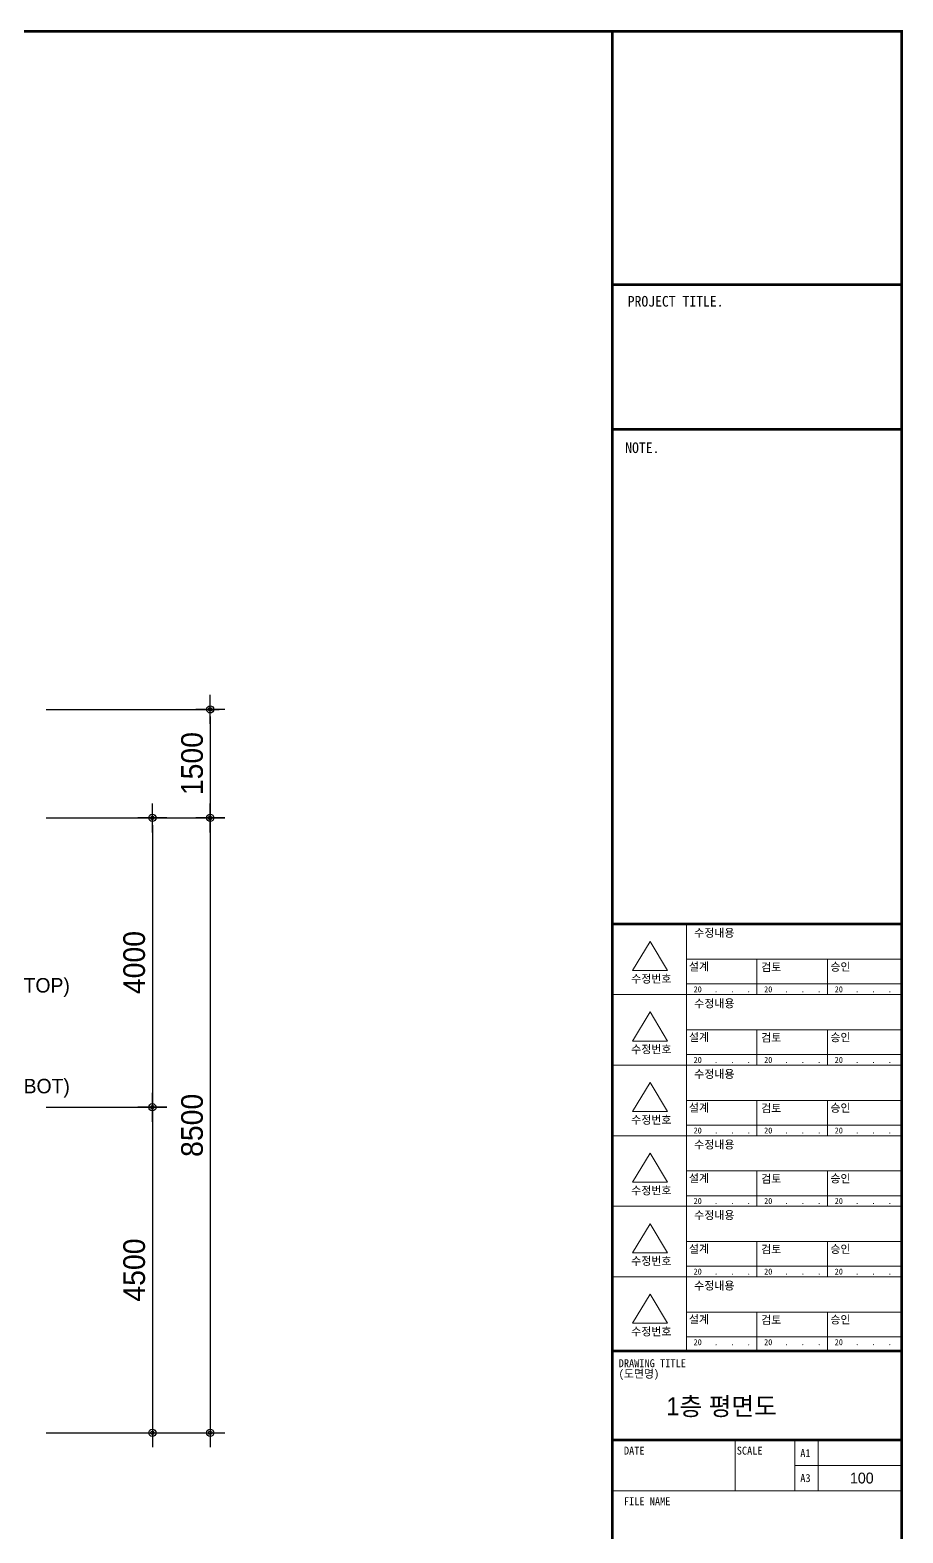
# Model space of a CAD drawing. Header units: millimetres. Extents: x 2237537 to 2823092, y 532110 to 734861.
# Drawn here: x 2385918 to 2397985, y 612201 to 632974 of the extents above; entities that cross this region are included whole.
import ezdxf
from ezdxf.enums import TextEntityAlignment as Align

# ---------------------------------------------------------------- set-up
doc = ezdxf.new("R2010")
doc.units = ezdxf.units.MM
doc.header["$LTSCALE"] = 300
doc.header["$MEASUREMENT"] = 0
doc.layers.get('0').update_dxf_attribs({"lineweight": 0})
for name, color, linetype in [('A-SHT', 9, 'Continuous'), ('BOX-T2', 4, 'Continuous'), ('COL', 2, 'Continuous'), ('DIM', 7, 'Continuous'), ('FORM', 4, 'Continuous'), ('TEX', 3, 'Continuous')]:
    doc.layers.add(name, color=color, linetype=linetype)
doc.styles.add('box4', font='GulimChe.ttf')
doc.styles.add('울릉도', font='Expo M.ttf')
doc.styles.add('주열', font='Dotum.ttf')
doc.styles.add('타이틀', font='H2HDRM.TTF')
doc.styles.add('휴먼세엑스포', font='Dotum.ttf')
doc.dimstyles.new('CPDIM1', dxfattribs={"dimtxt": 3, "dimasz": 1, "dimexe": 1.25, "dimexo": 1, "dimgap": 1, "dimtad": 1, "dimdec": 0, "dimzin": 1, "dimdsep": 46, "dimtxsty": '휴먼세엑스포', "dimblk1": 'Z_DOT', "dimblk2": 'Z_DOT', "dimsah": 1, "dimcen": 2.5, "dimadec": 0, "dimazin": 0, "dimtfac": 1, "dimtdec": 0, "dimtix": 1, "dimtmove": 2, "dimatfit": 3, "dimldrblk": 'Z_DOT', "dimfxl": 1, "dimtolj": 1, "dimtzin": 1, "dimarcsym": 0})

# ---------------------------------------------------------------- blocks, each defined once
blk = doc.blocks.new('Z_DOT')
at = {"layer": 'DIM', "color": 7}
for p, q in [((-2, 0), (2, 0)), ((0, -2), (0, 2))]:
    blk.add_line(p, q, dxfattribs=at)
for radius in [0.5, 0.25]:
    blk.add_circle((0, 0), radius, dxfattribs=at)
blk = doc.blocks.new('*D216')
at = {"layer": 'DEFPOINTS', "color": 0}
for p in [(2386039, 622085), (2386039, 613585), (2388409, 613585)]:
    blk.add_point(p, dxfattribs=at)
at = {"layer": 'DIM', "color": 0, "lineweight": -2}
for p, q in [((2386139, 622085), (2388534, 622085)), ((2388409, 621985), (2388409, 613685)), ((2386139, 613585), (2388534, 613585))]:
    blk.add_line(p, q, dxfattribs=at)
at = {"layer": 'DIM', "color": 0, "lineweight": -2, "xscale": 100, "yscale": 100, "zscale": 100}
for p, rotation in [((2388409, 622085), 90), ((2388409, 613585), 270)]:
    blk.add_blockref('Z_DOT', p, dxfattribs=dict(at, rotation=rotation))
at = {"layer": 'DIM', "color": 0, "insert": (2388159, 617835), "char_height": 300, "attachment_point": 5, "rotation": 90, "style": '휴먼세엑스포'}
blk.add_mtext('\\A1;8500', dxfattribs=at)
blk = doc.blocks.new('*D217')
at = {"layer": 'DEFPOINTS', "color": 0}
for p in [(2386039, 622085), (2386039, 618085), (2387609, 618085)]:
    blk.add_point(p, dxfattribs=at)
at = {"layer": 'DIM', "color": 0, "lineweight": -2}
for p, q in [((2386139, 622085), (2387734, 622085)), ((2387609, 621985), (2387609, 618185)), ((2386139, 618085), (2387734, 618085))]:
    blk.add_line(p, q, dxfattribs=at)
at = {"layer": 'DIM', "color": 0, "lineweight": -2, "xscale": 100, "yscale": 100, "zscale": 100}
for p, rotation in [((2387609, 622085), 90), ((2387609, 618085), 270)]:
    blk.add_blockref('Z_DOT', p, dxfattribs=dict(at, rotation=rotation))
at = {"layer": 'DIM', "color": 0, "insert": (2387359, 620085), "char_height": 300, "attachment_point": 5, "rotation": 90, "style": '휴먼세엑스포'}
blk.add_mtext('\\A1;4000', dxfattribs=at)
blk = doc.blocks.new('*D218')
at = {"layer": 'DEFPOINTS', "color": 0}
for p in [(2386039, 618085), (2386039, 613585), (2387609, 613585)]:
    blk.add_point(p, dxfattribs=at)
at = {"layer": 'DIM', "color": 0, "lineweight": -2}
for p, q in [((2386139, 618085), (2387734, 618085)), ((2387609, 617985), (2387609, 613685)), ((2386139, 613585), (2387734, 613585))]:
    blk.add_line(p, q, dxfattribs=at)
at = {"layer": 'DIM', "color": 0, "lineweight": -2, "xscale": 100, "yscale": 100, "zscale": 100}
for p, rotation in [((2387609, 618085), 90), ((2387609, 613585), 270)]:
    blk.add_blockref('Z_DOT', p, dxfattribs=dict(at, rotation=rotation))
at = {"layer": 'DIM', "color": 0, "insert": (2387359, 615835), "char_height": 300, "attachment_point": 5, "rotation": 90, "style": '휴먼세엑스포'}
blk.add_mtext('\\A1;4500', dxfattribs=at)
blk = doc.blocks.new('*D225')
at = {"layer": 'DEFPOINTS', "color": 0}
for p in [(2386039, 623585), (2386039, 622085), (2388409, 622085)]:
    blk.add_point(p, dxfattribs=at)
at = {"layer": 'DIM', "color": 0, "lineweight": -2}
for p, q in [((2386139, 623585), (2388534, 623585)), ((2388409, 623485), (2388409, 622185)), ((2386139, 622085), (2388534, 622085))]:
    blk.add_line(p, q, dxfattribs=at)
at = {"layer": 'DIM', "color": 0, "lineweight": -2, "xscale": 100, "yscale": 100, "zscale": 100}
for p, rotation in [((2388409, 623585), 90), ((2388409, 622085), 270)]:
    blk.add_blockref('Z_DOT', p, dxfattribs=dict(at, rotation=rotation))
at = {"layer": 'DIM', "color": 0, "insert": (2388159, 622835), "char_height": 300, "attachment_point": 5, "rotation": 90, "style": '휴먼세엑스포'}
blk.add_mtext('\\A1;1500', dxfattribs=at)
blk = doc.blocks.new('FORM')
for p, q in [((156736, 34982), (156736, 34282)), ((157563, 34982), (157563, 34282)), ((157883, 34982), (157883, 34282)), ((157563, 34632), (159038, 34632)), ((155038, 34282), (159038, 34282))]:
    blk.add_line(p, q)
for points in [[(156063, 42115), (156063, 41140)], [(155561, 41874), (155320, 41473), (155801, 41473), (155561, 41874)], [(156063, 41627), (159038, 41627)], [(157039, 41627), (157039, 41140)], [(158014, 41627), (158014, 41140)], [(155038, 41140), (159038, 41140)], [(155038, 41140), (159038, 41140)], [(156063, 41286), (159038, 41286)], [(156063, 41140), (156063, 40164)], [(155561, 40899), (155320, 40497), (155801, 40497), (155561, 40899)], [(156063, 40652), (159038, 40652)], [(157039, 40652), (157039, 40164)], [(158014, 40652), (158014, 40164)], [(156063, 40311), (159038, 40311)], [(155038, 40164), (159038, 40164)], [(155038, 40164), (159038, 40164)], [(156063, 40164), (156063, 39189)], [(155561, 39924), (155320, 39522), (155801, 39522), (155561, 39924)], [(156063, 39677), (159038, 39677)], [(157039, 39677), (157039, 39189)], [(158014, 39677), (158014, 39189)], [(156063, 39335), (159038, 39335)], [(155038, 39189), (159038, 39189)], [(155038, 39189), (159038, 39189)], [(156063, 39189), (156063, 38214)], [(155561, 38948), (155320, 38547), (155801, 38547), (155561, 38948)], [(156063, 38702), (159038, 38702)], [(157039, 38702), (157039, 38214)], [(158014, 38702), (158014, 38214)], [(156063, 38360), (159038, 38360)], [(155038, 38214), (159038, 38214)], [(155038, 38214), (159038, 38214)], [(156063, 38214), (156063, 37239)], [(155561, 37973), (155320, 37571), (155801, 37571), (155561, 37973)], [(156063, 37726), (159038, 37726)], [(157039, 37726), (157039, 37239)], [(158014, 37726), (158014, 37239)], [(155038, 37239), (159038, 37239)], [(155038, 37239), (159038, 37239)], [(156063, 37385), (159038, 37385)], [(156063, 37239), (156063, 36213)], [(155561, 36998), (155320, 36596), (155801, 36596), (155561, 36998)], [(156063, 36751), (159038, 36751)], [(157039, 36751), (157039, 36213)], [(158014, 36751), (158014, 36213)], [(156063, 36410), (159038, 36410)]]:
    blk.add_lwpolyline(points)
at = {"layer": 'A-SHT'}
blk.add_lwpolyline([(157038, 42115), (159038, 42115)], dxfattribs=at)
at = {"layer": 'FORM', "const_width": 37.8}
blk.add_lwpolyline([(120245, 27347), (120245, 54452), (159038, 54452), (159038, 27347)], close=True, dxfattribs=at)
at = {"layer": 'FORM', "const_width": 37.5}
for points in [[(159038, 50952), (155038, 50952)], [(159038, 48952), (155038, 48952)], [(155038, 42115), (159038, 42115)], [(155038, 36213), (159038, 36213)], [(155038, 34982), (159038, 34982)]]:
    blk.add_lwpolyline(points, dxfattribs=at)
at = {"layer": 'BOX-T2', "style": 'box4'}
for s, height, p in [('PROJECT TITLE.', 146.29, (155914, 50649)), ('NOTE.', 146.3, (155454, 48625))]:
    blk.add_text(s, height=height, dxfattribs=at).set_placement(p, align=Align.CENTER)
for s, height, p in [('수정내용', 110.6, (156172, 41937)), ('설계', 110.6, (156098, 41472)), ('검토', 110.6, (157097, 41464)), ('승인', 110.6, (158054, 41468)), ('수정번호', 110.6, (155301, 41303)), ('20   .   .   .', 82.9, (156163, 41171)), ('20   .   .   .', 82.9, (157138, 41171)), ('20   .   .   .', 82.9, (158114, 41171)), ('수정내용', 110.6, (156172, 40962)), ('설계', 110.6, (156098, 40496)), ('검토', 110.6, (157097, 40488)), ('승인', 110.6, (158054, 40493)), ('수정번호', 110.6, (155301, 40328)), ('20   .   .   .', 82.9, (156163, 40195)), ('수정내용', 110.6, (156172, 39986)), ('20   .   .   .', 82.9, (157138, 40195)), ('20   .   .   .', 82.9, (158114, 40195)), ('수정번호', 110.6, (155301, 39353)), ('설계', 110.6, (156098, 39521)), ('검토', 110.6, (157097, 39513)), ('승인', 110.6, (158054, 39518)), ('20   .   .   .', 82.9, (156163, 39220)), ('20   .   .   .', 82.9, (157138, 39220)), ('20   .   .   .', 82.9, (158114, 39220)), ('수정내용', 110.6, (156172, 39011)), ('설계', 110.6, (156098, 38546)), ('검토', 110.6, (157097, 38538)), ('승인', 110.6, (158054, 38542)), ('수정번호', 110.6, (155301, 38377)), ('20   .   .   .', 82.9, (156163, 38245)), ('20   .   .   .', 82.9, (157138, 38245)), ('20   .   .   .', 82.9, (158114, 38245)), ('수정내용', 110.6, (156172, 38036)), ('설계', 110.6, (156098, 37571)), ('검토', 110.6, (157097, 37563)), ('승인', 110.6, (158054, 37567)), ('수정번호', 110.6, (155301, 37402)), ('20   .   .   .', 82.9, (156163, 37270)), ('수정내용', 110.6, (156172, 37061)), ('20   .   .   .', 82.9, (157138, 37270)), ('20   .   .   .', 82.9, (158114, 37270)), ('설계', 110.6, (156098, 36595)), ('검토', 110.6, (157097, 36587)), ('승인', 110.6, (158054, 36592)), ('수정번호', 110.6, (155301, 36427)), ('20   .   .   .', 82.9, (156163, 36294)), ('20   .   .   .', 82.9, (157138, 36294)), ('20   .   .   .', 82.9, (158114, 36294)), ('DRAWING TITLE', 110.59, (155127, 35989)), ('(도면명)', 110.6, (155127, 35843)), ('DATE', 110.6, (155199, 34781)), ('SCALE', 110.6, (156759, 34781)), ('A1', 110.6, (157637, 34746)), ('A3', 110.6, (157637, 34402)), ('FILE NAME', 110.6, (155199, 34081))]:
    blk.add_text(s, height=height, dxfattribs=at).set_placement(p)

msp = doc.modelspace()

# ---------------------------------------------------------------- linework, layer by layer
at = {"layer": 'FORM', "const_width": 37.5}
msp.add_lwpolyline([(2393966.3, 605849.9), (2393966.3, 632955)], dxfattribs=at)

# ---------------------------------------------------------------- block references
msp.add_blockref('FORM', (2238928.4, 578502.8))

# ---------------------------------------------------------------- texts
at = {"layer": 'COL', "style": '타이틀'}
msp.add_text('1층 평면도', height=250, dxfattribs=at).set_placement((2394713.6, 613826.4))
at = {"layer": 'TEX'}
for s, height, style, p in [('HD13@200(TOP)', 200, '울릉도', (2384338.6, 619670.9)), ('HD13@200(BOT)', 200, '울릉도', (2384338.6, 618277.9)), ('100', 150, '주열', (2397252.8, 612885.1))]:
    msp.add_text(s, height=height, dxfattribs=dict(at, style=style)).set_placement(p)

# ---------------------------------------------------------------- dimensions: what is measured, and where the dimension line sits
at = {"layer": 'DIM'}
for base, p1, p2, picture, middle in [((2388409.5, 622084.7), (2386038.6, 623584.7), (2386038.6, 622084.7), '*D225', (2388159.2, 622834.7)), ((2388409.5, 613584.7), (2386038.6, 622084.7), (2386038.6, 613584.7), '*D216', (2388159.2, 617834.7)), ((2387609.5, 618084.7), (2386038.6, 622084.7), (2386038.6, 618084.7), '*D217', (2387359.2, 620084.7)), ((2387609.5, 613584.7), (2386038.6, 618084.7), (2386038.6, 613584.7), '*D218', (2387359.2, 615834.7))]:
    dim = msp.add_linear_dim(base=base, p1=p1, p2=p2, angle=90, dimstyle='CPDIM1', override={"dimscale": 100}, dxfattribs=at)
    dim.commit()
    dim.dimension.update_dxf_attribs({"geometry": picture, "text_midpoint": middle})

doc.saveas('drawing.dxf')
